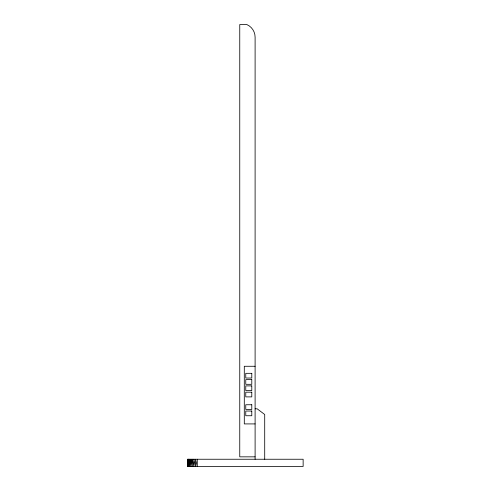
<?xml version="1.0" encoding="UTF-8"?>
<svg xmlns="http://www.w3.org/2000/svg" width="491" height="491" viewBox="0 0 491 491"><rect width="100%" height="100%" fill="white"/><g stroke="black" fill="none" stroke-linecap="round" stroke-linejoin="round"><path stroke-width="0.74" d="M187.863 466.45L187.863 459.245L303.137 459.245L303.137 466.45L187.863 466.45L187.967 459.245L188.311 465.732M187.863 459.245L187.967 466.45L188.348 459.245L188.348 466.45L188.998 459.245L188.998 466.45L189.9 459.245L189.9 466.45L191.03 459.245L192.362 466.45L192.362 459.245L193.871 466.45L193.871 459.245L195.522 466.45L195.522 459.245L197.278 466.45L197.278 459.245M255.105 366.274L244.297 366.274L244.297 423.917L255.105 423.917M255.105 408.813L257.161 408.813L264.71 414.502L264.71 459.245M255.105 456.845L239.755 456.845L239.755 24.55L246.832 24.55A13.809 13.809 0 0 1 255.105 37.199L255.105 459.245M191.03 459.245L191.03 466.45M187.967 459.245L187.967 466.45M251.785 373.326L245.764 373.326L245.764 378.033L251.785 378.033L251.785 373.326M251.785 379.611L245.764 379.611L245.764 384.318L251.785 384.318L251.785 379.611M251.785 385.895L245.764 385.895L245.764 390.603L251.785 390.603L251.785 385.895M251.785 392.18L245.764 392.18L245.764 396.888L251.785 396.888L251.785 392.18M251.785 404.75L245.764 404.75L245.764 409.457L251.785 409.457L251.785 404.75M251.785 411.035L245.764 411.035L245.764 415.742L251.785 415.742L251.785 411.035"/></g></svg>
